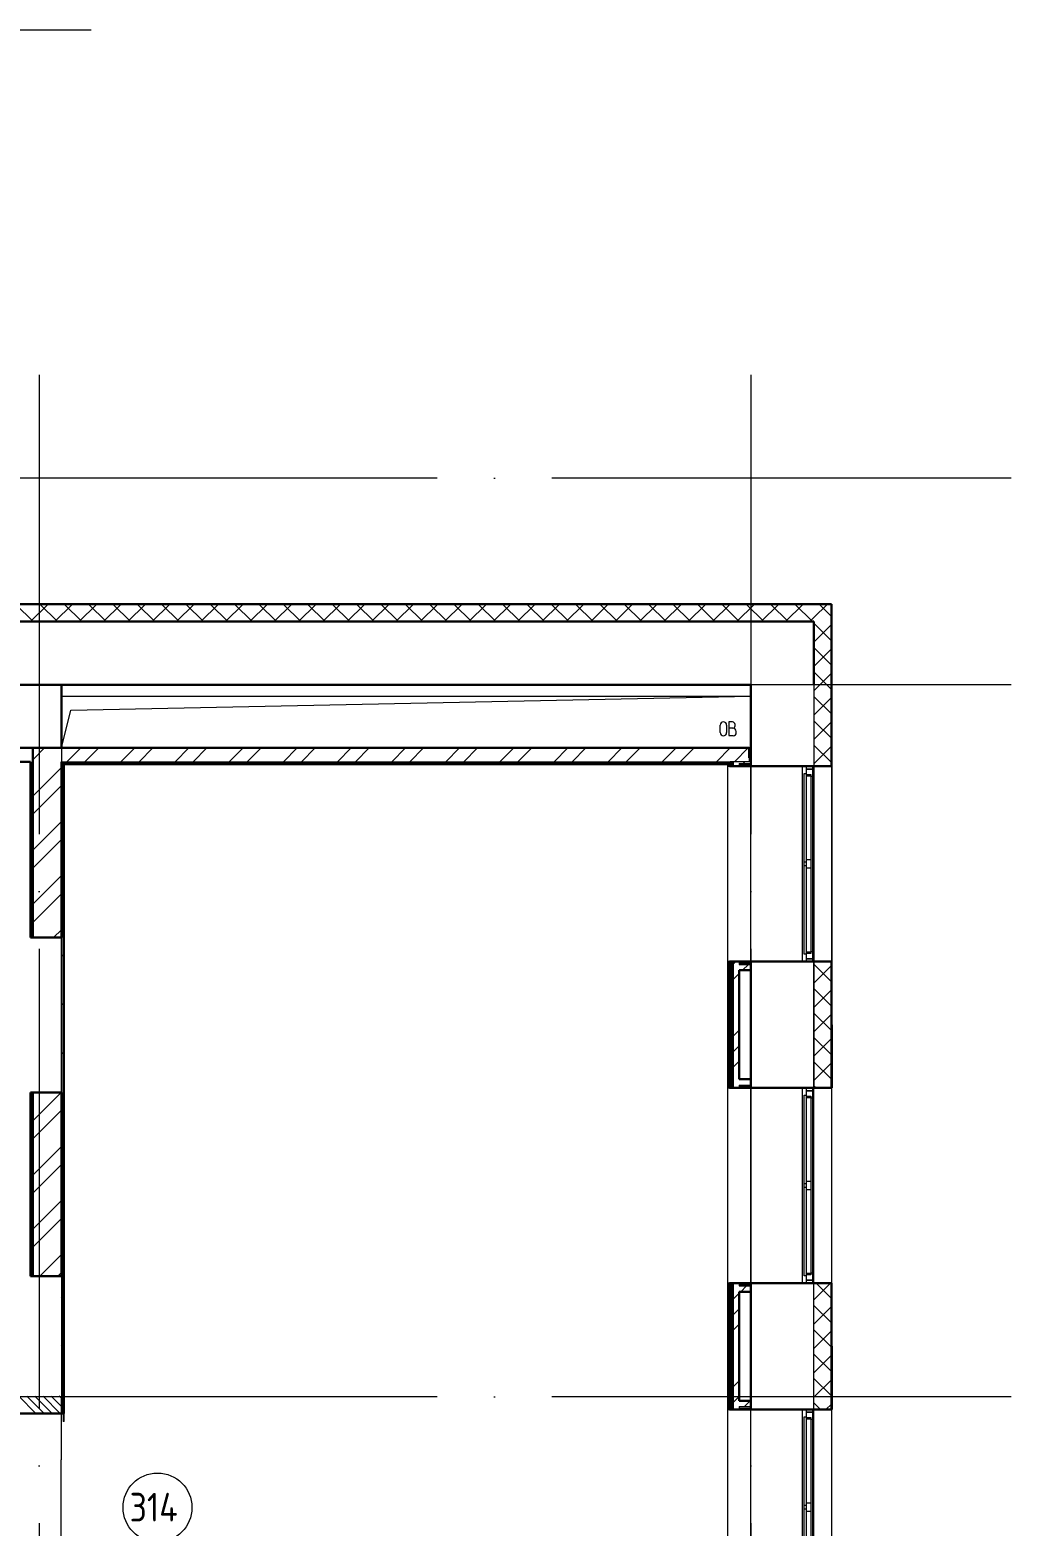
# Model space of a CAD drawing. Header units: millimetres. Extents: x -87434 to 499450, y -468665 to 122144.
# Drawn here: x 305467 to 314013, y -10291 to 2737 of the extents above; entities that cross this region are included whole.
import ezdxf

# ---------------------------------------------------------------- set-up
doc = ezdxf.new("R2010")
doc.units = ezdxf.units.MM
doc.linetypes.add('ADSK_Линия сетки', pattern=[25, 20, -2.5, 0, -2.5])
doc.linetypes.add('ADSK_Штриховая_ш2 п1_5', pattern=[4.5, 3, -1.5])
for name, color, linetype, lineweight in [('_ Окна', 7, 'Continuous', 9), ('Двери', 252, 'Continuous', 9), ('Марки помещений', 252, 'Continuous', 20), ('Ограждение', 252, 'Continuous', 9), ('Окна', 252, 'Continuous', 9), ('Оси', 252, 'Continuous', 9), ('Перекрытие', 252, 'Continuous', 18), ('Стены внутренние', 7, 'Continuous', 18), ('Стены наружные', 7, 'Continuous', 18), ('Стены штриховка', 252, 'Continuous', 9)]:
    doc.layers.add(name, color=color, linetype=linetype, lineweight=lineweight)
doc.layers.add('Радиофикация', color=7, linetype='Continuous')
doc.styles.add('GOST Common_2', font='', dxfattribs={"width": 0.9, "height": 250})
doc.styles.get('GOST Common_2').set_extended_font_data('GOST type B')

# ---------------------------------------------------------------- blocks, each defined once
blk = doc.blocks.new('3 этаж')
at = {"color": 251, "lineweight": 18, "true_color": 0x636466}
for p, q in [((305741, -3063), (311746, -3063)), ((305823, -3185), (311746, -3063)), ((305741, -3513), (305823, -3185)), ((311478, -3378), (311478, -3315)), ((311536, -3378), (311536, -3315)), ((311586, -3286), (311556, -3286)), ((311556, -3286), (311556, -3406)), ((311589, -3340), (311556, -3340)), ((311609, -3320), (311609, -3310)), ((311619, -3380), (311619, -3370)), ((311556, -3406), (311593, -3406))]:
    blk.add_line(p, q, dxfattribs=at)
for centre, radius, start, end in [((311507, -3315), 28.7, 0, 180), ((311507, -3378), 28.7, 180, 0), ((311586, -3310), 23.3, 0, 90), ((311589, -3320), 20, 270, 0), ((311589, -3370), 30, 0, 90), ((311593, -3380), 26.7, 270, 0)]:
    blk.add_arc(centre, radius, start, end, dxfattribs=at)
at = {"layer": '_ Окна', "color": 251, "true_color": 0x636466}
for p, q in [((312228, -3673), (312228, -3698)), ((312228, -3698), (312286, -3698)), ((312286, -3698), (312286, -3673)), ((312228, -5348), (312228, -5373)), ((312286, -5348), (312228, -5348)), ((312286, -5373), (312286, -5348)), ((312228, -6473), (312228, -6498)), ((312228, -6498), (312286, -6498)), ((312286, -6498), (312286, -6473)), ((312228, -8148), (312228, -8173)), ((312286, -8148), (312228, -8148)), ((312286, -8173), (312286, -8148)), ((312228, -9273), (312228, -9298)), ((312228, -9298), (312286, -9298)), ((312286, -9298), (312286, -9273))]:
    blk.add_line(p, q, dxfattribs=at)
at = {"layer": '_ Окна', "color": 251, "lineweight": 18, "true_color": 0x636466}
for p, q in [((312286, -3698), (312228, -3698)), ((312228, -3698), (312228, -3736)), ((312228, -3744), (312269, -3744)), ((312269, -3744), (312269, -3756)), ((312269, -3762), (312286, -3758)), ((312286, -3758), (312286, -3698)), ((312269, -5302), (312228, -5302)), ((312228, -5310), (312228, -5348)), ((312286, -5289), (312269, -5284)), ((312269, -5290), (312269, -5302)), ((312286, -5348), (312286, -5289)), ((312228, -5348), (312286, -5348)), ((312286, -6498), (312228, -6498)), ((312228, -6498), (312228, -6536)), ((312286, -6558), (312286, -6498)), ((312228, -6544), (312269, -6544)), ((312269, -6544), (312269, -6556)), ((312269, -6562), (312286, -6558)), ((312269, -8102), (312228, -8102)), ((312228, -8110), (312228, -8148)), ((312228, -8148), (312286, -8148)), ((312286, -8089), (312269, -8084)), ((312269, -8090), (312269, -8102)), ((312286, -8148), (312286, -8089)), ((312286, -9298), (312228, -9298)), ((312228, -9298), (312228, -9336)), ((312228, -9344), (312269, -9344)), ((312269, -9344), (312269, -9356)), ((312269, -9362), (312286, -9358)), ((312286, -9358), (312286, -9298))]:
    blk.add_line(p, q, dxfattribs=at)
at = {"layer": 'Двери', "color": 251, "linetype": 'Continuous', "lineweight": 18, "true_color": 0x636466}
for p, q in [((305519, -9308), (305369, -9158)), ((305590, -9308), (305440, -9158)), ((305661, -9308), (305511, -9158)), ((305731, -9308), (305581, -9158)), ((305741, -9247), (305652, -9158)), ((305741, -9176), (305723, -9158))]:
    blk.add_line(p, q, dxfattribs=at)
at = {"layer": 'Двери', "color": 251, "linetype": 'ADSK_Штриховая_ш2 п1_5', "true_color": 0x636466}
for p, q in [((305741, -9308), (305741, -9158)), ((305351, -9308), (305741, -9308))]:
    blk.add_line(p, q, dxfattribs=at)
at = {"layer": 'Марки помещений', "color": 251, "true_color": 0x636466}
blk.add_circle((306578, -10127), 300, dxfattribs=at)
at = {"layer": 'Ограждение', "color": 251, "true_color": 0x636466}
for p, q in [((305766, -3658), (305761, -3653)), ((305766, -9378), (305766, -3658)), ((305766, -3658), (311546, -3658)), ((311546, -11298), (311546, -3653)), ((311546, -3673), (311561, -3673)), ((311546, -5373), (311546, -3673)), ((311746, -5373), (311746, -3673)), ((312196, -5373), (312196, -3673)), ((311561, -5373), (311546, -5373)), ((311546, -6473), (311561, -6473)), ((311546, -8173), (311546, -6473)), ((311746, -8173), (311746, -6473)), ((312196, -8173), (312196, -6473)), ((311561, -8173), (311546, -8173)), ((305756, -9308), (305756, -9378)), ((305766, -9378), (305756, -9378)), ((311546, -9273), (311561, -9273)), ((311546, -10973), (311546, -9273)), ((311746, -10973), (311746, -9273)), ((312196, -10973), (312196, -9273))]:
    blk.add_line(p, q, dxfattribs=at)
at = {"layer": 'Окна', "color": 251, "true_color": 0x636466}
for p, q in [((312211, -3736), (312228, -3736)), ((312211, -4508), (312211, -3736)), ((312228, -3736), (312228, -4508)), ((312228, -3756), (312269, -3756)), ((312269, -3756), (312269, -4488)), ((312286, -5289), (312286, -3758)), ((312211, -4538), (312211, -4508)), ((312228, -4508), (312211, -4508)), ((312211, -4538), (312228, -4538)), ((312211, -5310), (312211, -4538)), ((312269, -4488), (312228, -4488)), ((312228, -4508), (312228, -4538)), ((312228, -4538), (312228, -5310)), ((312228, -4558), (312269, -4558)), ((312269, -4488), (312269, -4558)), ((312269, -4558), (312269, -5290)), ((312228, -5310), (312211, -5310)), ((312269, -5290), (312228, -5290)), ((312211, -6536), (312228, -6536)), ((312211, -7308), (312211, -6536)), ((312228, -6536), (312228, -7308)), ((312228, -6556), (312269, -6556)), ((312269, -6556), (312269, -7288)), ((312286, -8089), (312286, -6558)), ((312269, -7288), (312228, -7288)), ((312269, -7288), (312269, -7358)), ((312211, -7338), (312211, -7308)), ((312228, -7308), (312211, -7308)), ((312211, -7338), (312228, -7338)), ((312211, -8110), (312211, -7338)), ((312228, -7308), (312228, -7338)), ((312228, -7338), (312228, -8110)), ((312228, -7358), (312269, -7358)), ((312269, -7358), (312269, -8090)), ((312228, -8110), (312211, -8110)), ((312269, -8090), (312228, -8090)), ((312211, -9336), (312228, -9336)), ((312211, -10108), (312211, -9336)), ((312228, -9336), (312228, -10108)), ((312228, -9356), (312269, -9356)), ((312269, -9356), (312269, -10088)), ((312286, -10889), (312286, -9358)), ((312211, -10138), (312211, -10108)), ((312228, -10108), (312211, -10108)), ((312211, -10138), (312228, -10138)), ((312211, -10910), (312211, -10138)), ((312269, -10088), (312228, -10088)), ((312228, -10108), (312228, -10138)), ((312228, -10138), (312228, -10910)), ((312228, -10158), (312269, -10158)), ((312269, -10088), (312269, -10158)), ((312269, -10158), (312269, -10890))]:
    blk.add_line(p, q, dxfattribs=at)
at = {"layer": 'Оси', "color": 251, "linetype": 'ADSK_Линия сетки', "ltscale": 200, "true_color": 0x636466}
for p, q in [((305546, -263), (305546, -31390)), ((311746, -263), (311746, -31390)), ((314013, -1163), (237074, -1163)), ((314013, -2963), (237074, -2963)), ((314013, -9163), (237074, -9163))]:
    blk.add_line(p, q, dxfattribs=at)
at = {"layer": 'Перекрытие', "color": 251, "true_color": 0x636466}
blk.add_line((305741, -3063), (311746, -3063), dxfattribs=at)
at = {"layer": 'Стены внутренние', "color": 251, "lineweight": 30, "true_color": 0x636466}
for p, q in [((312448, -2261), (305096, -2261)), ((312448, -3673), (312448, -2261)), ((312296, -2413), (305096, -2413)), ((312296, -2963), (312296, -2413)), ((305171, -2963), (311746, -2963)), ((305741, -3513), (305741, -2963)), ((311746, -2963), (311746, -3598)), ((305351, -3513), (305491, -3513)), ((305471, -3633), (305351, -3633)), ((305471, -5163), (305471, -3633)), ((311746, -3673), (312448, -3673)), ((305741, -5163), (305471, -5163)), ((312448, -5373), (311746, -5373)), ((311746, -5448), (311746, -6398)), ((312448, -6473), (312448, -5373)), ((305471, -6513), (305741, -6513)), ((305471, -8113), (305471, -6513)), ((311746, -6473), (312448, -6473)), ((305741, -8113), (305471, -8113)), ((312448, -8173), (311746, -8173)), ((312448, -9273), (312448, -8173)), ((311746, -8248), (311746, -9198)), ((305351, -9308), (305741, -9308)), ((311746, -9273), (312448, -9273))]:
    blk.add_line(p, q, dxfattribs=at)
at = {"layer": 'Стены внутренние', "color": 251, "linetype": 'Continuous', "lineweight": 9, "true_color": 0x636466}
for p, q in [((305494, -2413), (305344, -2263)), ((305472, -2413), (305622, -2263)), ((305706, -2413), (305556, -2263)), ((305685, -2413), (305835, -2263)), ((305918, -2413), (305768, -2263)), ((305858, -2263), (305857, -2261)), ((305897, -2413), (306047, -2263)), ((306130, -2413), (305980, -2263)), ((306109, -2413), (306259, -2263)), ((306342, -2413), (306192, -2263)), ((306321, -2413), (306471, -2263)), ((306555, -2413), (306405, -2263)), ((306533, -2413), (306683, -2263)), ((306767, -2413), (306617, -2263)), ((306745, -2413), (306895, -2263)), ((306979, -2413), (306829, -2263)), ((306831, -2261), (306830, -2263)), ((306914, -2263), (306913, -2261)), ((306957, -2413), (307107, -2263)), ((307191, -2413), (307041, -2263)), ((307170, -2413), (307320, -2263)), ((307403, -2413), (307253, -2263)), ((307382, -2413), (307532, -2263)), ((307615, -2413), (307465, -2263)), ((307594, -2413), (307744, -2263)), ((307827, -2413), (307677, -2263)), ((307735, -2263), (307734, -2261)), ((307806, -2413), (307956, -2263)), ((308039, -2413), (307889, -2263)), ((308018, -2413), (308168, -2263)), ((308252, -2413), (308102, -2263)), ((308230, -2413), (308380, -2263)), ((308238, -2261), (308237, -2263)), ((308464, -2413), (308314, -2263)), ((308322, -2263), (308320, -2261)), ((308442, -2413), (308592, -2263)), ((308676, -2413), (308526, -2263)), ((308654, -2413), (308804, -2263)), ((308888, -2413), (308738, -2263)), ((308867, -2413), (309017, -2263)), ((309100, -2413), (308950, -2263)), ((309079, -2413), (309229, -2263)), ((309312, -2413), (309162, -2263)), ((309291, -2413), (309441, -2263)), ((309524, -2413), (309374, -2263)), ((309503, -2413), (309653, -2263)), ((309737, -2413), (309587, -2263)), ((309646, -2261), (309645, -2263)), ((309715, -2413), (309865, -2263)), ((309949, -2413), (309799, -2263)), ((309927, -2413), (310077, -2263)), ((310161, -2413), (310011, -2263)), ((310139, -2413), (310289, -2263)), ((310373, -2413), (310223, -2263)), ((310352, -2413), (310502, -2263)), ((310585, -2413), (310435, -2263)), ((310564, -2413), (310714, -2263)), ((310797, -2413), (310647, -2263)), ((310776, -2413), (310926, -2263)), ((311009, -2413), (310859, -2263)), ((310988, -2413), (311138, -2263)), ((311221, -2413), (311071, -2263)), ((311137, -2263), (311136, -2261)), ((311200, -2413), (311350, -2263)), ((311434, -2413), (311284, -2263)), ((311412, -2413), (311562, -2263)), ((311646, -2413), (311496, -2263)), ((311624, -2413), (311774, -2263)), ((311858, -2413), (311708, -2263)), ((311836, -2413), (311986, -2263)), ((312070, -2413), (311920, -2263)), ((312049, -2413), (312199, -2263)), ((312282, -2413), (312132, -2263)), ((312193, -2263), (312192, -2261)), ((312296, -2378), (312411, -2263)), ((312344, -2263), (312343, -2263)), ((312446, -2365), (312344, -2263)), ((312261, -2413), (312296, -2378)), ((312446, -2577), (312296, -2427)), ((312296, -2591), (312446, -2441)), ((312446, -2502), (312448, -2502)), ((312446, -2789), (312296, -2639)), ((312296, -2803), (312446, -2653)), ((312446, -3001), (312296, -2851)), ((312296, -3015), (312446, -2865)), ((312446, -2909), (312448, -2909)), ((312446, -3214), (312296, -3064)), ((312296, -3227), (312446, -3077)), ((312446, -3426), (312296, -3276)), ((312296, -3439), (312446, -3289)), ((312446, -3315), (312448, -3315)), ((312446, -3638), (312296, -3488)), ((312296, -3651), (312446, -3501)), ((312446, -3620), (312448, -3620)), ((312446, -5547), (312296, -5397)), ((312296, -5560), (312446, -5410)), ((312425, -5373), (312424, -5375)), ((312446, -5550), (312448, -5550)), ((312446, -5759), (312296, -5609)), ((312296, -5772), (312446, -5622)), ((312446, -5971), (312296, -5821)), ((312296, -5985), (312446, -5835)), ((312448, -5753), (312446, -5749)), ((312446, -5855), (312448, -5855)), ((312446, -6183), (312296, -6033)), ((312296, -6197), (312446, -6047)), ((312446, -6395), (312296, -6245)), ((312296, -6409), (312446, -6259)), ((312446, -6261), (312448, -6261)), ((312312, -6473), (312296, -6458)), ((312395, -6473), (312393, -6471)), ((312445, -6471), (312446, -6471)), ((312296, -8318), (312438, -8175)), ((312446, -8305), (312315, -8173)), ((312446, -8517), (312296, -8367)), ((312296, -8530), (312446, -8380)), ((312446, -8729), (312296, -8579)), ((312296, -8742), (312446, -8592)), ((312446, -8497), (312448, -8497)), ((312446, -8941), (312296, -8791)), ((312296, -8954), (312446, -8804)), ((312446, -8903), (312448, -8903)), ((312446, -9153), (312296, -9003)), ((312296, -9167), (312446, -9017)), ((312354, -9273), (312296, -9215)), ((312403, -9271), (312446, -9229)), ((312446, -9208), (312448, -9208))]:
    blk.add_line(p, q, dxfattribs=at)
at = {"layer": 'Стены внутренние', "color": 251, "true_color": 0x636466}
for p, q in [((312296, -2963), (312296, -6473)), ((312448, -3673), (312448, -5373)), ((305741, -6513), (305741, -5163)), ((312296, -18313), (312296, -5373)), ((312448, -6473), (312448, -8173)), ((305741, -9713), (305741, -9308)), ((312448, -9273), (312448, -10973)), ((305741, -9713), (305736, -9713))]:
    blk.add_line(p, q, dxfattribs=at)
at = {"layer": 'Стены наружные', "color": 251, "true_color": 0x636466}
for p, q in [((302831, -2256), (305661, -2256)), ((305661, -2261), (305661, -2256)), ((312448, -3123), (312453, -3123)), ((312453, -3123), (312453, -5923)), ((311746, -3513), (311731, -3513)), ((312453, -3673), (312448, -3673)), ((312448, -5373), (312453, -5373)), ((312453, -5922), (312448, -5922)), ((305741, -8113), (305741, -9308)), ((312448, -8173), (312453, -8173)), ((312453, -8173), (312453, -8723)), ((305736, -9713), (305736, -10808))]:
    blk.add_line(p, q, dxfattribs=at)
at = {"layer": 'Стены наружные', "color": 251, "linetype": 'Continuous', "lineweight": 9, "true_color": 0x636466}
for p, q in [((305491, -3617), (305595, -3513)), ((305789, -3633), (305909, -3513)), ((305946, -3633), (306066, -3513)), ((306260, -3633), (306380, -3513)), ((306417, -3633), (306537, -3513)), ((306732, -3633), (306852, -3513)), ((306889, -3633), (307009, -3513)), ((307203, -3633), (307323, -3513)), ((307360, -3633), (307480, -3513)), ((307675, -3633), (307795, -3513)), ((307832, -3633), (307952, -3513)), ((308146, -3633), (308266, -3513)), ((308303, -3633), (308423, -3513)), ((308618, -3633), (308738, -3513)), ((308775, -3633), (308895, -3513)), ((309089, -3633), (309209, -3513)), ((309246, -3633), (309366, -3513)), ((309561, -3633), (309681, -3513)), ((309718, -3633), (309838, -3513)), ((310032, -3633), (310152, -3513)), ((310189, -3633), (310309, -3513)), ((310503, -3633), (310623, -3513)), ((310661, -3633), (310781, -3513)), ((310975, -3633), (311095, -3513)), ((311132, -3633), (311252, -3513)), ((311446, -3633), (311566, -3513)), ((311604, -3633), (311724, -3513)), ((306282, -3648), (306282, -3633)), ((306882, -3648), (306882, -3633)), ((307482, -3648), (307482, -3633)), ((308082, -3648), (308082, -3633)), ((308682, -3648), (308682, -3633)), ((309282, -3648), (309282, -3633)), ((309882, -3648), (309882, -3633)), ((310482, -3648), (310482, -3633)), ((311082, -3648), (311082, -3633)), ((311678, -3648), (311693, -3633)), ((305491, -3932), (305741, -3682)), ((305756, -3686), (305761, -3681)), ((305756, -3757), (305761, -3752)), ((305788, -3653), (305793, -3648)), ((305859, -3653), (305864, -3648)), ((305930, -3653), (305935, -3648)), ((306000, -3653), (306005, -3648)), ((306071, -3653), (306076, -3648)), ((306142, -3653), (306147, -3648)), ((306212, -3653), (306217, -3648)), ((306283, -3653), (306288, -3648)), ((306354, -3653), (306359, -3648)), ((306425, -3653), (306430, -3648)), ((306495, -3653), (306500, -3648)), ((306566, -3653), (306571, -3648)), ((306637, -3653), (306642, -3648)), ((306707, -3653), (306712, -3648)), ((306778, -3653), (306783, -3648)), ((306849, -3653), (306854, -3648)), ((306919, -3653), (306924, -3648)), ((306990, -3653), (306995, -3648)), ((307061, -3653), (307066, -3648)), ((307132, -3653), (307137, -3648)), ((307202, -3653), (307207, -3648)), ((307273, -3653), (307278, -3648)), ((307344, -3653), (307349, -3648)), ((307414, -3653), (307419, -3648)), ((307485, -3653), (307490, -3648)), ((307556, -3653), (307561, -3648)), ((307627, -3653), (307632, -3648)), ((307697, -3653), (307702, -3648)), ((307768, -3653), (307773, -3648)), ((307839, -3653), (307844, -3648)), ((307909, -3653), (307914, -3648)), ((307980, -3653), (307985, -3648)), ((308051, -3653), (308056, -3648)), ((308122, -3653), (308127, -3648)), ((308192, -3653), (308197, -3648)), ((308263, -3653), (308268, -3648)), ((308334, -3653), (308339, -3648)), ((308404, -3653), (308409, -3648)), ((308475, -3653), (308480, -3648)), ((308546, -3653), (308551, -3648)), ((308617, -3653), (308622, -3648)), ((308687, -3653), (308692, -3648)), ((308758, -3653), (308763, -3648)), ((308829, -3653), (308834, -3648)), ((308899, -3653), (308904, -3648)), ((308970, -3653), (308975, -3648)), ((309041, -3653), (309046, -3648)), ((309112, -3653), (309117, -3648)), ((309182, -3653), (309187, -3648)), ((309253, -3653), (309258, -3648)), ((309324, -3653), (309329, -3648)), ((309394, -3653), (309399, -3648)), ((309465, -3653), (309470, -3648)), ((309536, -3653), (309541, -3648)), ((309607, -3653), (309612, -3648)), ((309677, -3653), (309682, -3648)), ((309748, -3653), (309753, -3648)), ((309819, -3653), (309824, -3648)), ((309889, -3653), (309894, -3648)), ((309960, -3653), (309965, -3648)), ((310031, -3653), (310036, -3648)), ((310101, -3653), (310106, -3648)), ((310172, -3653), (310177, -3648)), ((310243, -3653), (310248, -3648)), ((310314, -3653), (310319, -3648)), ((310384, -3653), (310389, -3648)), ((310455, -3653), (310460, -3648)), ((310526, -3653), (310531, -3648)), ((310596, -3653), (310601, -3648)), ((310667, -3653), (310672, -3648)), ((310738, -3653), (310743, -3648)), ((310809, -3653), (310814, -3648)), ((310879, -3653), (310884, -3648)), ((310950, -3653), (310955, -3648)), ((311021, -3653), (311026, -3648)), ((311091, -3653), (311096, -3648)), ((311162, -3653), (311167, -3648)), ((311233, -3653), (311238, -3648)), ((311304, -3653), (311309, -3648)), ((311374, -3653), (311379, -3648)), ((311445, -3653), (311450, -3648)), ((311516, -3653), (311521, -3648)), ((311646, -3665), (311650, -3661)), ((311650, -3661), (311662, -3648)), ((305491, -4089), (305741, -3839)), ((305756, -3827), (305761, -3822)), ((305756, -3898), (305761, -3893)), ((305756, -3969), (305761, -3964)), ((305756, -4039), (305761, -4034)), ((305491, -4403), (305741, -4153)), ((305741, -4054), (305756, -4039)), ((305756, -4110), (305761, -4105)), ((305756, -4181), (305761, -4176)), ((305756, -4251), (305761, -4246)), ((305491, -4560), (305741, -4310)), ((305756, -4322), (305761, -4317)), ((305756, -4393), (305761, -4388)), ((305741, -4479), (305756, -4464)), ((305756, -4464), (305761, -4459)), ((305756, -4534), (305761, -4529)), ((305491, -4874), (305741, -4624)), ((305756, -4605), (305761, -4600)), ((305756, -4676), (305761, -4671)), ((305491, -5032), (305741, -4782)), ((305756, -4746), (305761, -4741)), ((305756, -4817), (305761, -4812)), ((305741, -4903), (305756, -4888)), ((305756, -4888), (305761, -4883)), ((305756, -4959), (305761, -4954)), ((305756, -5029), (305761, -5024)), ((305673, -5163), (305741, -5096)), ((305756, -5100), (305761, -5095)), ((305756, -5171), (305761, -5166)), ((305741, -5327), (305756, -5312)), ((305756, -5241), (305761, -5236)), ((305756, -5312), (305761, -5307)), ((305756, -5383), (305761, -5378)), ((305756, -5454), (305761, -5449)), ((311561, -5376), (311563, -5373)), ((311561, -5447), (311566, -5442)), ((311566, -5442), (311571, -5437)), ((311571, -5437), (311583, -5424)), ((311583, -5424), (311596, -5412)), ((311596, -5392), (311615, -5373)), ((311675, -5448), (311725, -5398)), ((305756, -5524), (305761, -5519)), ((305756, -5595), (305761, -5590)), ((311561, -5518), (311566, -5513)), ((311561, -5588), (311566, -5583)), ((311596, -5527), (311646, -5477)), ((305756, -5666), (305761, -5661)), ((305756, -5736), (305761, -5731)), ((311561, -5659), (311566, -5654)), ((311561, -5730), (311566, -5725)), ((311571, -5649), (311583, -5636)), ((311583, -5636), (311596, -5624)), ((305741, -5751), (305756, -5736)), ((305756, -5807), (305761, -5802)), ((311561, -5800), (311566, -5795)), ((311566, -5866), (311571, -5861)), ((311571, -5861), (311583, -5849)), ((311583, -5849), (311596, -5836)), ((305756, -5878), (305761, -5873)), ((305756, -5949), (305761, -5944)), ((311561, -5871), (311566, -5866)), ((311561, -5942), (311566, -5937)), ((311596, -6021), (311646, -5971)), ((312453, -5965), (312450, -5959)), ((305756, -6019), (305761, -6014)), ((305756, -6090), (305761, -6085)), ((311561, -6013), (311566, -6008)), ((311561, -6083), (311566, -6078)), ((311571, -6073), (311583, -6061)), ((311583, -6061), (311596, -6048)), ((311596, -6156), (311646, -6106)), ((305741, -6176), (305756, -6161)), ((305756, -6161), (305761, -6156)), ((305756, -6231), (305761, -6226)), ((311561, -6154), (311566, -6149)), ((311561, -6225), (311566, -6220)), ((311596, -6291), (311646, -6241)), ((305756, -6302), (305761, -6297)), ((305756, -6373), (305761, -6368)), ((311561, -6295), (311566, -6290)), ((311561, -6366), (311566, -6361)), ((311566, -6290), (311571, -6285)), ((311571, -6285), (311583, -6273)), ((311583, -6273), (311596, -6260)), ((312448, -6261), (312453, -6261)), ((305491, -6760), (305738, -6513)), ((305756, -6444), (305761, -6439)), ((305756, -6514), (305761, -6509)), ((311561, -6437), (311566, -6432)), ((311595, -6473), (311596, -6472)), ((305741, -6600), (305756, -6585)), ((305756, -6585), (305761, -6580)), ((305491, -6917), (305741, -6667)), ((305756, -6656), (305761, -6651)), ((305756, -6726), (305761, -6721)), ((305756, -6797), (305761, -6792)), ((305756, -6868), (305761, -6863)), ((305491, -7232), (305741, -6982)), ((305741, -7024), (305756, -7009)), ((305756, -6938), (305761, -6933)), ((305756, -7009), (305761, -7004)), ((305491, -7389), (305741, -7139)), ((305756, -7080), (305761, -7075)), ((305756, -7151), (305761, -7146)), ((305756, -7221), (305761, -7216)), ((305756, -7292), (305761, -7287)), ((305756, -7363), (305761, -7358)), ((305491, -7703), (305741, -7453)), ((305741, -7448), (305756, -7433)), ((305756, -7433), (305761, -7428)), ((305756, -7504), (305761, -7499)), ((305491, -7860), (305741, -7610)), ((305756, -7575), (305761, -7570)), ((305756, -7646), (305761, -7641)), ((305756, -7716), (305761, -7711)), ((305756, -7787), (305761, -7782)), ((305552, -8113), (305741, -7925)), ((305741, -7873), (305756, -7858)), ((305756, -7858), (305761, -7853)), ((305756, -7928), (305761, -7923)), ((305756, -7999), (305761, -7994)), ((305756, -8070), (305761, -8065)), ((305709, -8113), (305741, -8082)), ((305756, -8141), (305761, -8136)), ((305756, -8211), (305761, -8206)), ((311561, -8205), (311566, -8200)), ((311571, -8195), (311583, -8182)), ((311583, -8182), (311592, -8173)), ((311658, -8248), (311708, -8198)), ((305741, -8297), (305756, -8282)), ((305756, -8282), (305761, -8277)), ((311561, -8275), (311566, -8270)), ((311596, -8311), (311646, -8261)), ((305756, -8353), (305761, -8348)), ((305756, -8423), (305761, -8418)), ((311561, -8346), (311566, -8341)), ((311561, -8417), (311566, -8412)), ((311566, -8412), (311571, -8407)), ((311571, -8407), (311583, -8394)), ((311583, -8394), (311596, -8382)), ((311596, -8446), (311646, -8396)), ((305756, -8494), (305761, -8489)), ((305756, -8565), (305761, -8560)), ((311561, -8487), (311566, -8482)), ((311561, -8558), (311566, -8553)), ((311583, -8606), (311596, -8594)), ((311596, -8581), (311646, -8531)), ((305741, -8721), (305756, -8706)), ((305756, -8636), (305761, -8631)), ((305756, -8706), (305761, -8701)), ((311561, -8629), (311566, -8624)), ((311561, -8700), (311566, -8695)), ((311571, -8619), (311583, -8606)), ((305756, -8777), (305761, -8772)), ((305756, -8848), (305761, -8843)), ((311561, -8770), (311566, -8765)), ((311561, -8841), (311566, -8836)), ((311566, -8836), (311571, -8831)), ((311571, -8831), (311583, -8818)), ((311583, -8818), (311596, -8806)), ((305756, -8918), (305761, -8913)), ((305756, -8989), (305761, -8984)), ((311561, -8912), (311566, -8907)), ((311561, -8982), (311566, -8977)), ((312448, -8903), (312453, -8903)), ((305756, -9060), (305761, -9055)), ((311561, -9053), (311566, -9048)), ((311561, -9124), (311566, -9119)), ((311571, -9043), (311583, -9031)), ((311583, -9031), (311596, -9018)), ((311596, -9074), (311646, -9024)), ((305741, -9146), (305756, -9131)), ((305756, -9131), (305761, -9126)), ((305756, -9201), (305761, -9196)), ((311561, -9194), (311566, -9189)), ((311571, -9255), (311583, -9243)), ((311583, -9243), (311596, -9230)), ((311596, -9209), (311646, -9159)), ((311691, -9248), (311741, -9198)), ((312448, -9208), (312453, -9208)), ((305756, -9272), (305761, -9267)), ((311561, -9265), (311566, -9260)), ((311566, -9260), (311571, -9255))]:
    blk.add_line(p, q, dxfattribs=at)
at = {"layer": 'Стены наружные', "color": 251, "lineweight": 30, "true_color": 0x636466}
for p, q in [((305491, -3513), (305491, -5163)), ((311731, -3513), (305491, -3513)), ((311731, -3598), (311731, -3513)), ((305741, -5163), (305741, -3633)), ((311561, -3633), (311561, -3648)), ((311746, -3598), (311731, -3598)), ((311746, -3673), (311746, -3598)), ((305756, -3653), (305756, -3648)), ((311566, -3648), (305756, -3648)), ((305761, -3653), (311561, -3653)), ((305761, -9308), (305761, -3653)), ((311561, -3653), (311561, -3673)), ((311561, -3673), (311746, -3673)), ((311746, -5373), (311561, -5373)), ((311561, -5373), (311561, -6473)), ((311646, -6398), (311646, -5448)), ((311646, -5448), (311746, -5448)), ((311746, -5448), (311746, -5373)), ((312453, -5923), (312448, -5923)), ((312453, -6473), (312453, -5923)), ((305491, -6513), (305491, -8113)), ((305741, -8113), (305741, -6513)), ((311561, -6473), (311746, -6473)), ((311746, -6398), (311646, -6398)), ((311746, -6473), (311746, -6398)), ((312448, -6473), (312453, -6473)), ((311746, -8173), (311561, -8173)), ((311561, -8173), (311561, -9273)), ((311746, -8248), (311746, -8173)), ((311646, -9198), (311646, -8248)), ((311646, -8248), (311746, -8248)), ((312448, -8723), (312448, -9273)), ((312453, -8723), (312448, -8723)), ((312453, -9273), (312453, -8723)), ((311746, -9198), (311646, -9198)), ((311746, -9273), (311746, -9198)), ((305741, -9308), (305761, -9308)), ((311561, -9273), (311746, -9273)), ((312448, -9273), (312453, -9273))]:
    blk.add_line(p, q, dxfattribs=at)
at = {"layer": 'Стены штриховка', "color": 251, "true_color": 0x636466}
for p, q in [((312448, -2263), (305098, -2263)), ((312446, -3671), (312446, -2261)), ((305741, -3513), (305741, -3633)), ((305741, -3633), (311566, -3633)), ((311731, -3633), (311566, -3633)), ((311566, -3673), (311566, -3633)), ((311571, -3673), (311571, -3633)), ((311583, -3673), (311583, -3633)), ((311596, -3673), (311596, -3633)), ((311731, -3598), (311731, -3633)), ((305756, -3648), (305741, -3648)), ((305756, -9308), (305756, -3653)), ((311646, -3648), (311746, -3648)), ((311646, -3648), (311646, -3673)), ((311646, -3661), (311746, -3661)), ((312372, -3671), (312372, -3673)), ((312372, -3671), (312446, -3671)), ((311566, -5373), (311566, -6473)), ((311571, -6473), (311571, -5373)), ((311583, -6473), (311583, -5373)), ((311596, -6473), (311596, -5373)), ((311646, -5373), (311646, -5398)), ((311646, -5386), (311746, -5386)), ((311646, -5398), (311746, -5398)), ((312372, -5373), (312372, -5375)), ((312446, -5375), (312372, -5375)), ((312446, -6471), (312446, -5375)), ((311646, -6448), (311746, -6448)), ((311646, -6448), (311646, -6473)), ((311646, -6461), (311746, -6461)), ((312372, -6471), (312372, -6473)), ((312372, -6471), (312446, -6471)), ((311566, -8173), (311566, -9273)), ((311571, -9273), (311571, -8173)), ((311583, -9273), (311583, -8173)), ((311596, -9273), (311596, -8173)), ((311646, -8173), (311646, -8198)), ((311646, -8186), (311746, -8186)), ((311646, -8198), (311746, -8198)), ((312372, -8173), (312372, -8175)), ((312446, -8175), (312372, -8175)), ((312446, -9271), (312446, -8175)), ((311646, -9248), (311746, -9248)), ((311646, -9248), (311646, -9273)), ((311646, -9261), (311746, -9261)), ((312372, -9271), (312372, -9273)), ((312372, -9271), (312446, -9271))]:
    blk.add_line(p, q, dxfattribs=at)
at = {"layer": 'Марки помещений', "color": 251, "true_color": 0x636466, "style": 'GOST Common_2', "width": 0.9}
blk.add_text('314', height=250, dxfattribs=at).set_placement((306335, -10249))

msp = doc.modelspace()

# ---------------------------------------------------------------- linework, layer by layer
at = {"layer": 'Радиофикация', "color": 7, "lineweight": 9}
msp.add_lwpolyline([(292347.2119, -7069.93744), (301244.2119, 2737.2097), (306001.2119, 2737.2097)], dxfattribs=at)

# ---------------------------------------------------------------- block references
msp.add_blockref('3 этаж', (0, -2))

doc.saveas('drawing.dxf')
